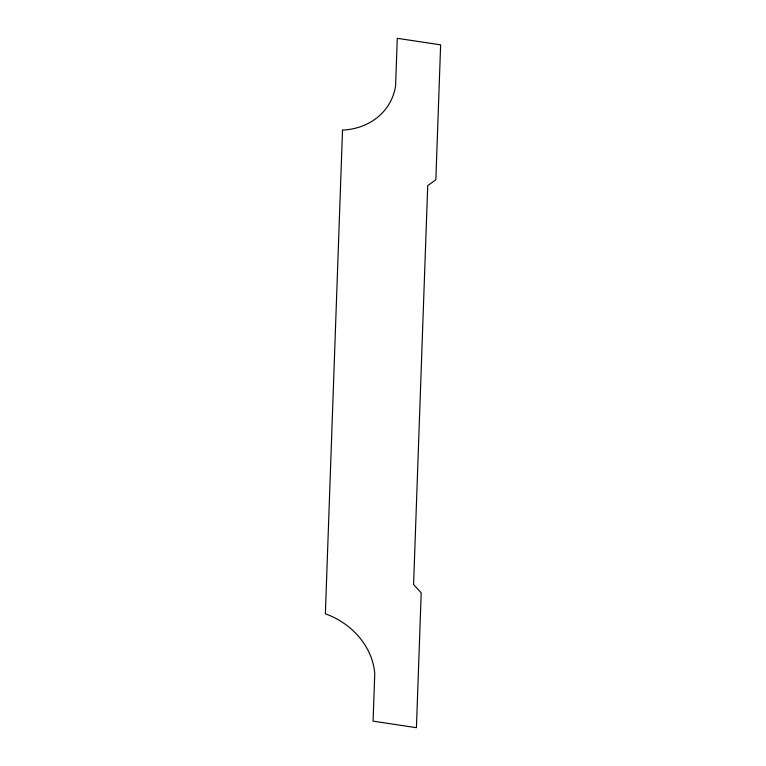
<?xml version="1.0" encoding="UTF-8"?>
<svg xmlns="http://www.w3.org/2000/svg" width="766" height="766" viewBox="0 0 766 766"><rect width="100%" height="100%" fill="white"/><g stroke="black" fill="none" stroke-linecap="round" stroke-linejoin="round"><path stroke-width="1.15" d="M342.517 130.134L325.368 613.815A68.078 57.919 28.1 0 1 374.756 673.668L373.08 721.141L416.426 727.7L421.204 592.817L413.583 584.515L427.715 185.659L435.844 179.742L440.632 44.859L397.276 38.3L395.591 85.773A68.078 57.919 28.1 0 1 342.517 130.134"/></g></svg>
